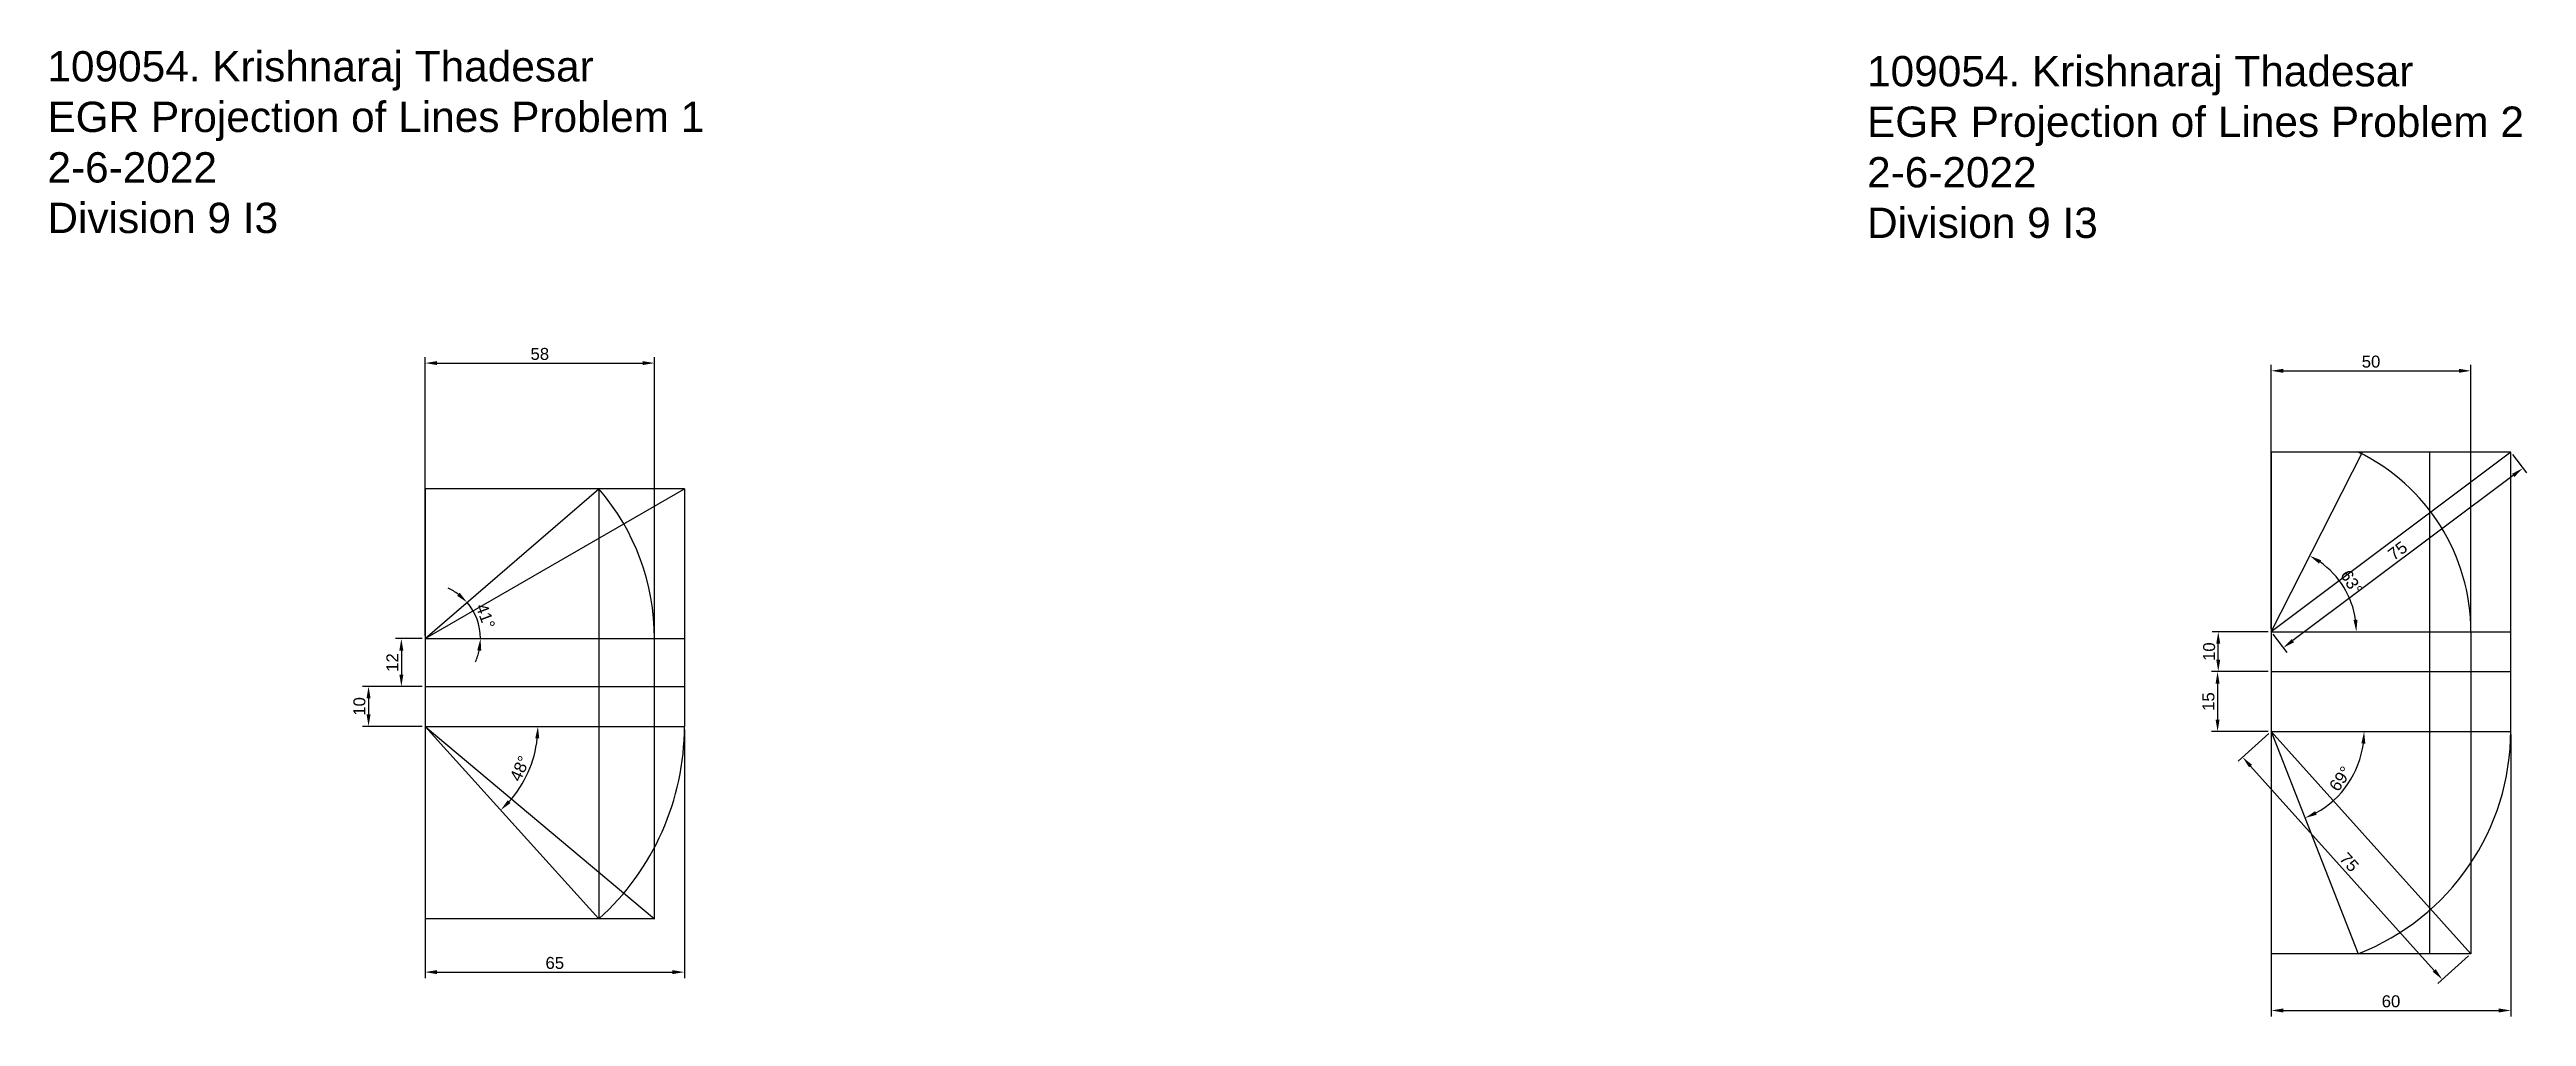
# Model space of a CAD drawing. Header units: millimetres. Extents: x 102 to 723, y 51 to 293.
import ezdxf

# ---------------------------------------------------------------- set-up
doc = ezdxf.new("R2010")
doc.units = ezdxf.units.MM
doc.styles.add('Arial_3', font='arial.ttf', dxfattribs={"height": 3})
doc.styles.get("Standard").update_dxf_attribs({"font": 'arial.ttf'})
doc.dimstyles.new('Decimal-3', dxfattribs={"dimscale": 1.2, "dimtxt": 2.5, "dimasz": 2.5, "dimexe": 1.25, "dimexo": 0.625, "dimtad": 1, "dimtxsty": 'Standard', "dimcen": 2.5, "dimadec": 0, "dimazin": 0, "dimtfac": 1, "dimtmove": 0, "dimatfit": 3, "dimfxl": 1, "dimarcsym": 0})

# ---------------------------------------------------------------- blocks, each defined once
blk = doc.blocks.new('*D3')
at = {"color": 0, "lineweight": -2, "transparency": 16777216}
for p, q in [((196.27, 146.14), (196.27, 215.9)), ((199.27, 214.4), (250.73, 214.4)), ((253.73, 146.14), (253.73, 215.9))]:
    blk.add_line(p, q, dxfattribs=at)
at = {"color": 0, "transparency": 16777216}
for points in [[(199.27, 214.9), (199.27, 213.9), (196.27, 214.4)], [(250.73, 214.9), (250.73, 213.9), (253.73, 214.4)]]:
    blk.add_solid(points, dxfattribs=at)
at = {"layer": 'Defpoints', "color": 0, "transparency": 16777216}
for p in [(253.73, 214.4), (196.27, 145.39), (253.73, 145.39)]:
    blk.add_point(p, dxfattribs=at)
at = {"color": 0, "transparency": 16777216, "insert": (225, 216.68), "char_height": 3, "attachment_point": 5}
blk.add_mtext('58', dxfattribs=at)
blk = doc.blocks.new('*D4')
at = {"color": 0, "lineweight": -2, "transparency": 16777216}
for p, q in [((196.27, 122.64), (196.27, 60.34)), ((261.22, 122.64), (261.22, 60.34)), ((199.27, 61.84), (258.22, 61.84))]:
    blk.add_line(p, q, dxfattribs=at)
at = {"color": 0, "transparency": 16777216}
for points in [[(199.27, 62.34), (199.27, 61.34), (196.27, 61.84)], [(258.22, 62.34), (258.22, 61.34), (261.22, 61.84)]]:
    blk.add_solid(points, dxfattribs=at)
at = {"layer": 'Defpoints', "color": 0, "transparency": 16777216}
for p in [(196.27, 123.39), (261.22, 123.39), (261.22, 61.84)]:
    blk.add_point(p, dxfattribs=at)
at = {"color": 0, "transparency": 16777216, "insert": (228.75, 64.12), "char_height": 3, "attachment_point": 5}
blk.add_mtext('65', dxfattribs=at)
blk = doc.blocks.new('*D5')
at = {"color": 0, "lineweight": -2, "transparency": 16777216}
for p, q in [((195.52, 145.39), (188.82, 145.39)), ((190.32, 142.39), (190.32, 136.39)), ((195.52, 133.39), (188.82, 133.39))]:
    blk.add_line(p, q, dxfattribs=at)
at = {"color": 0, "transparency": 16777216}
for points in [[(189.82, 142.39), (190.82, 142.39), (190.32, 145.39)], [(189.82, 136.39), (190.82, 136.39), (190.32, 133.39)]]:
    blk.add_solid(points, dxfattribs=at)
at = {"layer": 'Defpoints', "color": 0, "transparency": 16777216}
for p in [(196.27, 145.39), (190.32, 133.39), (196.27, 133.39)]:
    blk.add_point(p, dxfattribs=at)
at = {"color": 0, "transparency": 16777216, "insert": (188.07, 139.39), "char_height": 3, "attachment_point": 5, "rotation": 90}
blk.add_mtext('12', dxfattribs=at)
blk = doc.blocks.new('*D6')
at = {"color": 0, "lineweight": -2, "transparency": 16777216}
for p, q in [((195.52, 133.39), (180.61, 133.39)), ((182.11, 130.39), (182.11, 126.39)), ((195.52, 123.39), (180.61, 123.39))]:
    blk.add_line(p, q, dxfattribs=at)
at = {"color": 0, "transparency": 16777216}
for points in [[(181.61, 130.39), (182.61, 130.39), (182.11, 133.39)], [(181.61, 126.39), (182.61, 126.39), (182.11, 123.39)]]:
    blk.add_solid(points, dxfattribs=at)
at = {"layer": 'Defpoints', "color": 0, "transparency": 16777216}
for p in [(196.27, 133.39), (182.11, 123.39), (196.27, 123.39)]:
    blk.add_point(p, dxfattribs=at)
at = {"color": 0, "transparency": 16777216, "insert": (179.83, 128.39), "char_height": 3, "attachment_point": 5, "rotation": 90}
blk.add_mtext('10', dxfattribs=at)
blk = doc.blocks.new('*D7')
at = {"color": 0, "lineweight": -2, "transparency": 16777216}
for start, end in [(53.15257, 65.55937), (0, 40.74576), (335.18638, 347.59319)]:
    blk.add_arc((196.27, 145.39), 13.88, start, end, dxfattribs=at)
at = {"color": 0, "transparency": 16777216}
for points in [[(204.94, 156.86), (204.26, 156.13), (206.79, 154.45)], [(209.33, 142.46), (210.33, 142.35), (210.15, 145.39)]]:
    blk.add_solid(points, dxfattribs=at)
at = {"layer": 'Defpoints', "color": 0, "transparency": 16777216}
for p in [(239.8, 182.89), (196.27, 145.39), (196.27, 145.39), (209.77, 148.65), (261.22, 145.39)]:
    blk.add_point(p, dxfattribs=at)
at = {"color": 0, "transparency": 16777216, "insert": (211.4, 151.01), "char_height": 3, "attachment_point": 5, "rotation": 290.37288}
blk.add_mtext('41°', dxfattribs=at)
blk = doc.blocks.new('*D8')
at = {"color": 0, "lineweight": -2, "transparency": 16777216}
blk.add_arc((196.27, 123.39), 28.25, 318.16585, 353.91266, dxfattribs=at)
at = {"color": 0, "transparency": 16777216}
for points in [[(223.86, 120.42), (224.86, 120.37), (224.52, 123.39)], [(217.67, 104.19), (216.97, 104.9), (215.2, 102.42)]]:
    blk.add_solid(points, dxfattribs=at)
at = {"layer": 'Defpoints', "color": 0, "transparency": 16777216}
for p in [(196.27, 123.39), (196.27, 123.39), (261.22, 123.39), (220.24, 108.44), (239.8, 75.18)]:
    blk.add_point(p, dxfattribs=at)
at = {"color": 0, "transparency": 16777216, "insert": (220, 112.84), "char_height": 3, "attachment_point": 5, "rotation": 66.03926}
blk.add_mtext('48°', dxfattribs=at)
blk = doc.blocks.new('*D9')
at = {"color": 0, "lineweight": -2, "transparency": 16777216}
for p, q in [((657.83, 147.11), (643.82, 147.11)), ((645.32, 140.11), (645.32, 144.11)), ((657.83, 137.11), (643.82, 137.11))]:
    blk.add_line(p, q, dxfattribs=at)
at = {"color": 0, "transparency": 16777216}
for points in [[(644.82, 144.11), (645.82, 144.11), (645.32, 147.11)], [(644.82, 140.11), (645.82, 140.11), (645.32, 137.11)]]:
    blk.add_solid(points, dxfattribs=at)
at = {"layer": 'Defpoints', "color": 0, "transparency": 16777216}
for p in [(645.32, 147.11), (658.58, 147.11), (658.58, 137.11)]:
    blk.add_point(p, dxfattribs=at)
at = {"color": 0, "transparency": 16777216, "insert": (643.04, 142.11), "char_height": 3, "attachment_point": 5, "rotation": 90}
blk.add_mtext('10', dxfattribs=at)
blk = doc.blocks.new('*D16')
at = {"color": 0, "lineweight": -2, "transparency": 16777216}
for p, q in [((658.02, 121.61), (650.3, 114.67)), ((653.42, 113.44), (699.41, 62.25)), ((708.02, 65.95), (700.3, 59.02))]:
    blk.add_line(p, q, dxfattribs=at)
at = {"color": 0, "transparency": 16777216}
for points in [[(653.79, 113.78), (653.05, 113.11), (651.42, 115.68)], [(699.78, 62.59), (699.04, 61.92), (701.42, 60.02)]]:
    blk.add_solid(points, dxfattribs=at)
at = {"layer": 'Defpoints', "color": 0, "transparency": 16777216}
for p in [(658.58, 122.11), (708.58, 66.45), (701.42, 60.02)]:
    blk.add_point(p, dxfattribs=at)
at = {"color": 0, "transparency": 16777216, "insert": (678.11, 89.37), "char_height": 3, "attachment_point": 5, "rotation": 311.93575}
blk.add_mtext('75', dxfattribs=at)
blk = doc.blocks.new('*D17')
at = {"color": 0, "lineweight": -2, "transparency": 16777216}
for p, q in [((719.2, 186.27), (664, 144.87)), ((719.03, 191.51), (722.5, 186.87)), ((659.03, 146.51), (662.5, 141.87))]:
    blk.add_line(p, q, dxfattribs=at)
at = {"color": 0, "transparency": 16777216}
for points in [[(718.9, 186.67), (719.5, 185.87), (721.6, 188.07)], [(663.7, 145.27), (664.3, 144.47), (661.6, 143.07)]]:
    blk.add_solid(points, dxfattribs=at)
at = {"layer": 'Defpoints', "color": 0, "transparency": 16777216}
for p in [(718.58, 192.11), (658.58, 147.11), (661.6, 143.07)]:
    blk.add_point(p, dxfattribs=at)
at = {"color": 0, "transparency": 16777216, "insert": (690.24, 167.39), "char_height": 3, "attachment_point": 5, "rotation": 36.8699}
blk.add_mtext('75', dxfattribs=at)
blk = doc.blocks.new('*D18')
at = {"color": 0, "lineweight": -2, "transparency": 16777216}
blk.add_arc((658.58, 147.11), 21.33, 8.06608, 55.03114, dxfattribs=at)
at = {"color": 0, "transparency": 16777216}
for points in [[(670.54, 164.16), (671.06, 165.02), (668.23, 166.13)], [(680.19, 150.14), (679.19, 150.07), (679.9, 147.11)]]:
    blk.add_solid(points, dxfattribs=at)
at = {"layer": 'Defpoints', "color": 0, "transparency": 16777216}
for p in [(681.41, 192.11), (678.48, 154.76), (658.58, 147.11), (658.58, 147.11), (708.58, 147.11)]:
    blk.add_point(p, dxfattribs=at)
at = {"color": 0, "transparency": 16777216, "insert": (678.7, 159.46), "char_height": 3, "attachment_point": 5, "rotation": 301.54861}
blk.add_mtext('63°', dxfattribs=at)
blk = doc.blocks.new('*D19')
at = {"color": 0, "lineweight": -2, "transparency": 16777216}
blk.add_arc((658.58, 122.11), 23.27, 298.7761, 352.60886, dxfattribs=at)
at = {"color": 0, "transparency": 16777216}
for points in [[(681.16, 119.15), (682.15, 119.08), (681.85, 122.11)], [(669.99, 101.26), (669.57, 102.16), (667.06, 100.44)]]:
    blk.add_solid(points, dxfattribs=at)
at = {"layer": 'Defpoints', "color": 0, "transparency": 16777216}
for p in [(658.58, 122.11), (658.58, 122.11), (718.58, 122.11), (674.82, 105.44), (680.37, 66.45)]:
    blk.add_point(p, dxfattribs=at)
at = {"color": 0, "transparency": 16777216, "insert": (675.91, 110.28), "char_height": 3, "attachment_point": 5, "rotation": 55.69248}
blk.add_mtext('69°', dxfattribs=at)
blk = doc.blocks.new('*D20')
at = {"color": 0, "lineweight": -2, "transparency": 16777216}
for p, q in [((657.83, 137.11), (643.65, 137.11)), ((645.15, 134.11), (645.15, 125.11)), ((657.83, 122.11), (643.65, 122.11))]:
    blk.add_line(p, q, dxfattribs=at)
at = {"color": 0, "transparency": 16777216}
for points in [[(644.65, 134.11), (645.65, 134.11), (645.15, 137.11)], [(644.65, 125.11), (645.65, 125.11), (645.15, 122.11)]]:
    blk.add_solid(points, dxfattribs=at)
at = {"layer": 'Defpoints', "color": 0, "transparency": 16777216}
for p in [(658.58, 137.11), (645.15, 122.11), (658.58, 122.11)]:
    blk.add_point(p, dxfattribs=at)
at = {"color": 0, "transparency": 16777216, "insert": (642.87, 129.61), "char_height": 3, "attachment_point": 5, "rotation": 90}
blk.add_mtext('15', dxfattribs=at)
blk = doc.blocks.new('*D21')
at = {"color": 0, "lineweight": -2, "transparency": 16777216}
for p, q in [((658.58, 121.36), (658.58, 50.73)), ((718.58, 121.36), (718.58, 50.73)), ((661.58, 52.23), (715.58, 52.23))]:
    blk.add_line(p, q, dxfattribs=at)
at = {"color": 0, "transparency": 16777216}
for points in [[(661.58, 52.73), (661.58, 51.73), (658.58, 52.23)], [(715.58, 52.73), (715.58, 51.73), (718.58, 52.23)]]:
    blk.add_solid(points, dxfattribs=at)
at = {"layer": 'Defpoints', "color": 0, "transparency": 16777216}
for p in [(658.58, 122.11), (718.58, 122.11), (718.58, 52.23)]:
    blk.add_point(p, dxfattribs=at)
at = {"color": 0, "transparency": 16777216, "insert": (688.58, 54.51), "char_height": 3, "attachment_point": 5}
blk.add_mtext('60', dxfattribs=at)
blk = doc.blocks.new('*D22')
at = {"color": 0, "lineweight": -2, "transparency": 16777216}
for p, q in [((658.58, 147.86), (658.58, 213.97)), ((661.58, 212.47), (705.58, 212.47)), ((708.58, 147.86), (708.58, 213.97))]:
    blk.add_line(p, q, dxfattribs=at)
at = {"color": 0, "transparency": 16777216}
for points in [[(661.58, 212.97), (661.58, 211.97), (658.58, 212.47)], [(705.58, 212.97), (705.58, 211.97), (708.58, 212.47)]]:
    blk.add_solid(points, dxfattribs=at)
at = {"layer": 'Defpoints', "color": 0, "transparency": 16777216}
for p in [(708.58, 212.47), (658.58, 147.11), (708.58, 147.11)]:
    blk.add_point(p, dxfattribs=at)
at = {"color": 0, "transparency": 16777216, "insert": (683.58, 214.75), "char_height": 3, "attachment_point": 5}
blk.add_mtext('50', dxfattribs=at)

msp = doc.modelspace()

# ---------------------------------------------------------------- linework, layer by layer
for p, q in [((658.576, 192.11), (658.576, 66.454)), ((718.576, 192.11), (658.576, 147.11)), ((718.576, 192.11), (658.576, 192.11)), ((698.262, 192.11), (698.262, 66.454)), ((718.576, 122.355), (718.576, 192.11)), ((196.272, 182.89), (196.272, 75.181)), ((196.272, 145.39), (261.224, 182.89)), ((261.224, 182.89), (196.272, 182.89)), ((239.799, 182.89), (239.799, 75.181)), ((261.224, 182.89), (261.224, 123.39)), ((196.272, 145.39), (261.224, 145.39)), ((253.725, 75.181), (253.725, 145.39)), ((658.576, 147.11), (708.576, 147.11)), ((658.576, 147.11), (718.576, 147.11)), ((708.576, 147.11), (708.576, 66.454)), ((658.576, 137.11), (718.576, 137.11)), ((196.272, 133.39), (261.224, 133.39)), ((196.272, 123.39), (261.224, 123.39)), ((196.272, 123.39), (253.725, 75.181)), ((658.576, 122.11), (718.576, 122.11)), ((658.576, 122.11), (708.576, 66.454)), ((253.725, 75.181), (196.272, 75.181)), ((708.576, 66.454), (658.576, 66.454))]:
    msp.add_line(p, q)
at = {"color": 2, "true_color": 0xf1eb1f}
for p, q in [((658.576, 147.11), (681.408, 192.11)), ((658.576, 122.11), (680.37, 66.454))]:
    msp.add_line(p, q, dxfattribs=at)
at = {"color": 2}
for p, q in [((196.272, 145.39), (239.799, 182.89)), ((196.272, 123.39), (239.799, 75.181))]:
    msp.add_line(p, q, dxfattribs=at)
for centre, radius, start, end in [((658.576, 147.11), 50, 360, 64.158067), ((196.272, 145.39), 57.453, 0, 40.745757), ((196.272, 123.39), 64.952, 312.078514, 0), ((658.576, 122.355), 60, 291.299406, 0)]:
    msp.add_arc(centre, radius, start, end)

# ---------------------------------------------------------------- texts
at = {"char_height": 7.59409, "attachment_point": 1, "style": 'Arial_3'}
for s, insert in [('109054. Krishnaraj Thadesar^JEGR Projection of Lines Problem 1^J2-6-2022^JDivision 9 I3', (101.687, 292.54)), ('109054. Krishnaraj Thadesar^JEGR Projection of Lines Problem 2^J2-6-2022^JDivision 9 I3', (557.375, 291.321))]:
    msp.add_mtext_dynamic_manual_height_columns(s, width=544.28987, gutter_width=37.97, heights=[0], dxfattribs=dict(at, insert=insert))

# ---------------------------------------------------------------- dimensions: what is measured, and where the dimension line sits
at = {"color": 30, "true_color": 0xf26722}
for base, p1, p2, text, picture, middle in [((253.725, 214.399), (196.272, 145.39), (253.725, 145.39), '58', '*D3', (224.999, 216.68)), ((261.224, 61.84), (196.272, 123.39), (261.224, 123.39), '65', '*D4', (228.748, 64.122))]:
    dim = msp.add_linear_dim(base=base, p1=p1, p2=p2, text=text, dimstyle='Decimal-3', dxfattribs=at)
    dim.commit()
    dim.dimension.update_dxf_attribs({"geometry": picture, "text_midpoint": middle})
for base, p1, p2, picture, middle in [((708.576, 212.469), (658.576, 147.11), (708.576, 147.11), '*D22', (683.576, 214.751)), ((718.576, 52.227), (658.576, 122.11), (718.576, 122.11), '*D21', (688.576, 54.509))]:
    dim = msp.add_linear_dim(base=base, p1=p1, p2=p2, dimstyle='Decimal-3', dxfattribs=at)
    dim.commit()
    dim.dimension.update_dxf_attribs({"geometry": picture, "text_midpoint": middle})
dim = msp.add_aligned_dim(p1=(718.576, 192.11), p2=(658.576, 147.11), distance=5.048, dimstyle='Decimal-3', dxfattribs=at)
dim.commit()
dim.dimension.update_dxf_attribs({"geometry": '*D17', "text_midpoint": (690.239, 167.392)})
for base, line1, line2, picture, middle in [((678.482, 154.764), ((658.576, 147.11), (681.408, 192.11)), ((658.576, 147.11), (708.576, 147.11)), '*D18', (678.696, 159.463)), ((209.765, 148.65), ((196.272, 145.39), (239.799, 182.89)), ((196.272, 145.39), (261.224, 145.39)), '*D7', (211.4, 151.008)), ((220.243, 108.441), ((196.272, 123.39), (239.799, 75.181)), ((196.272, 123.39), (261.224, 123.39)), '*D8', (220.002, 112.844)), ((674.817, 105.442), ((658.576, 122.11), (680.37, 66.454)), ((658.576, 122.11), (718.576, 122.11)), '*D19', (675.914, 110.279))]:
    dim = msp.add_angular_dim_2l(base=base, line1=line1, line2=line2, dimstyle='Decimal-3', dxfattribs=at)
    dim.commit()
    dim.dimension.update_dxf_attribs({"geometry": picture, "text_midpoint": middle})
for base, p1, p2, picture, middle in [((190.322, 133.39), (196.272, 145.39), (196.272, 133.39), '*D5', (188.066, 139.39)), ((645.319, 147.11), (658.576, 137.11), (658.576, 147.11), '*D9', (643.037, 142.11)), ((645.151, 122.11), (658.576, 137.11), (658.576, 122.11), '*D20', (642.869, 129.61)), ((182.107, 123.39), (196.272, 133.39), (196.272, 123.39), '*D6', (179.825, 128.39))]:
    dim = msp.add_linear_dim(base=base, p1=p1, p2=p2, angle=90, dimstyle='Decimal-3', dxfattribs=at)
    dim.commit()
    dim.dimension.update_dxf_attribs({"geometry": picture, "text_midpoint": middle})
dim = msp.add_aligned_dim(p1=(658.576, 122.11), p2=(708.576, 66.454), distance=-9.626, text='75', dimstyle='Decimal-3', dxfattribs=at)
dim.commit()
dim.dimension.update_dxf_attribs({"geometry": '*D16', "text_midpoint": (678.108, 89.369)})

doc.saveas('drawing.dxf')
